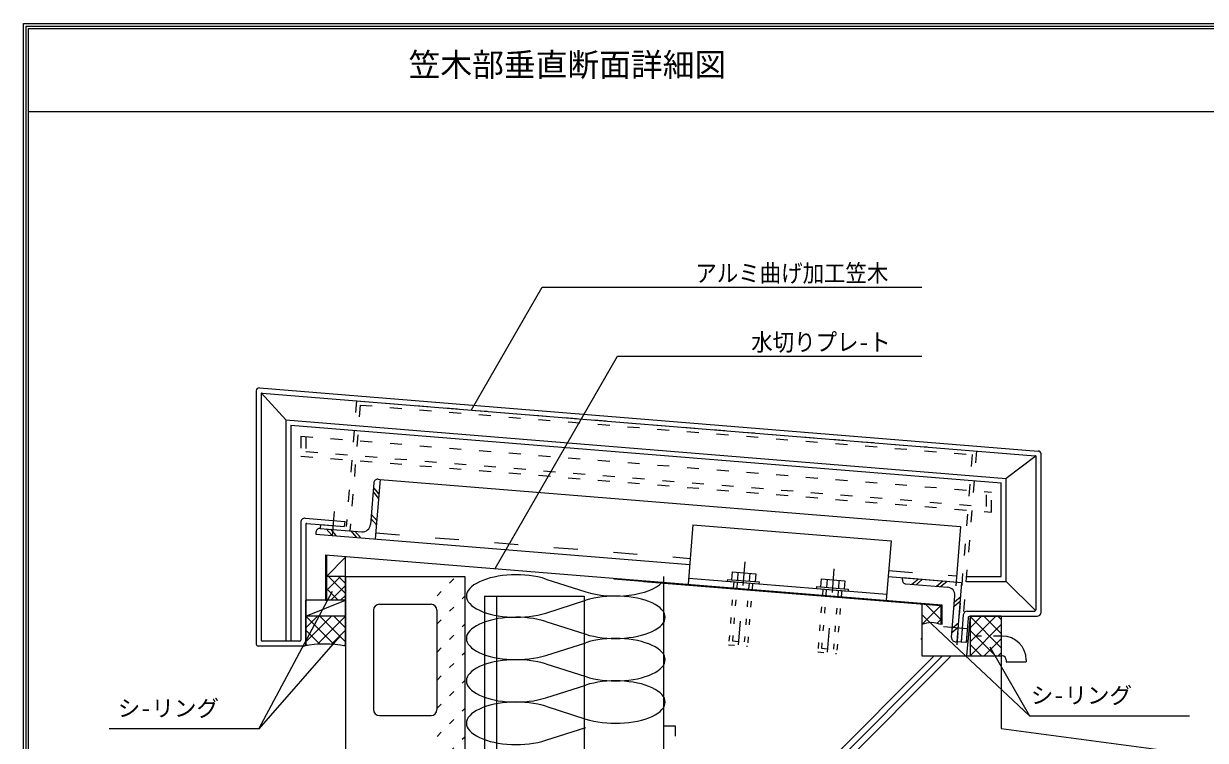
# Model space of a CAD drawing. Units: millimetres, scale not verified. Extents: x -1209 to 1209, y -852 to 852.
# Drawn here: x -1209 to -615, y 492 to 852 of the extents above; entities that cross this region are included whole.
import ezdxf
from ezdxf.enums import TextEntityAlignment as Align

# ---------------------------------------------------------------- set-up
doc = ezdxf.new("R2010")
doc.units = ezdxf.units.MM
doc.header["$LTSCALE"] = 3
for name, pattern in [('USER1', [3, 1, -2]), ('USER2', [5, 2, -3]), ('USER3', [10, 4, -6])]:
    doc.linetypes.add(name, pattern=pattern)
for name, color, linetype, lineweight in [('0-1_0-0WAKU', 7, 'Continuous', 18), ('0-2_0-1AL', 5, 'Continuous', 18), ('0-3_0-2SUNPO', 7, 'Continuous', 18), ('0-4_0-3STEEL', 6, 'Continuous', 18), ('0-5_0-4KANAMONO', 6, 'Continuous', 18), ('0-6_0-5FUKUSIZA', 3, 'Continuous', 18), ('0-8_0-7KUTAI', 6, 'Continuous', 18), ('0-A_0-ASIAGE', 4, 'Continuous', 18)]:
    doc.layers.add(name, color=color, linetype=linetype, lineweight=lineweight)
doc.styles.add('ＭＳ ゴシック', font='')
doc.styles.get('ＭＳ ゴシック').set_extended_font_data('MS Gothic')

msp = doc.modelspace()

# ---------------------------------------------------------------- linework, layer by layer
at = {"layer": '0-1_0-0WAKU'}
for p, q in [((-1209.414, 852.414), (1209.414, 852.414)), ((-1209.414, -852.414), (-1209.414, 852.414)), ((-1208.207, 851.207), (1208.207, 851.207)), ((-1208.207, -851.207), (-1208.207, 851.207)), ((-1207, 850), (1207, 850)), ((-1207, -850), (-1207, 850)), ((-1207, 808.159), (1207, 808.159))]:
    msp.add_line(p, q, dxfattribs=at)
at = {"layer": '0-2_0-1AL'}
for p, q in [((-1047.388, 574.356), (-987.388, 574.356)), ((-1047.388, 574.356), (-987.388, 574.356)), ((-1047.388, 574.356), (-1047.388, 74.356)), ((-987.388, 574.356), (-987.388, 74.356)), ((-1030.388, 560.358), (-1004.388, 560.358)), ((-1033.388, 557.358), (-1033.388, 507.358)), ((-1001.388, 557.358), (-1001.388, 507.358)), ((-1030.388, 504.358), (-1004.388, 504.358))]:
    msp.add_line(p, q, dxfattribs=at)
for centre, start, end in [((-1030.388, 557.358), 90, 180), ((-1004.388, 557.358), 0, 90), ((-1030.388, 507.358), 180, 270), ((-1004.388, 507.358), 270, 0)]:
    msp.add_arc(centre, 3, start, end, dxfattribs=at)
at = {"layer": '0-3_0-2SUNPO'}
for p, q in [((-984.074, 658.232), (-948.488, 719.869)), ((-948.488, 719.869), (-757.423, 719.869)), ((-972.159, 578.347), (-910.464, 685.207)), ((-910.464, 685.207), (-757.423, 685.207)), ((-1091.053, 497.677), (-1053.985, 567.03)), ((-754.843, 552.689), (-703.155, 504.173)), ((-1050.338, 544.395), (-1091.053, 497.677)), ((-723.193, 538.881), (-703.155, 504.173)), ((-703.155, 504.173), (-622.654, 504.173)), ((-1091.053, 497.677), (-1166.333, 497.677))]:
    msp.add_line(p, q, dxfattribs=at)
at = {"layer": '0-4_0-3STEEL'}
for p, q in [((-977.401, 564.357), (-977.401, 487.36)), ((-977.401, 564.357), (-927.4, 564.357)), ((-971.401, 564.357), (-971.401, 487.36)), ((-927.4, 564.357), (-927.4, 74.356))]:
    msp.add_line(p, q, dxfattribs=at)
at = {"layer": '0-5_0-4KANAMONO'}
for p, q in [((-716.873, 544.356), (-718.376, 544.356)), ((-714.873, 532.356), (-714.873, 531.356)), ((-714.873, 531.356), (-704.873, 531.356)), ((-704.873, 532.356), (-704.873, 531.356))]:
    msp.add_line(p, q, dxfattribs=at)
at = {"layer": '0-5_0-4KANAMONO', "linetype": 'USER1'}
msp.add_lwpolyline([(-718.376, 544.356), (-734.873, 544.356), (-734.873, 534.356), (-717.376, 534.356)], dxfattribs=at)
at = {"layer": '0-5_0-4KANAMONO'}
for radius in [12, 2]:
    msp.add_arc((-716.873, 532.356), radius, 0, 90, dxfattribs=at)
at = {"layer": '0-6_0-5FUKUSIZA'}
for p, q in [((-1047.376, 584.036), (-1057.047, 574.356)), ((-1047.376, 562.356), (-1047.376, 584.036)), ((-1047.376, 574.356), (-1057.047, 574.356)), ((-1057.047, 567.257), (-1049.944, 574.356)), ((-1055.875, 574.239), (-1047.388, 565.757)), ((-1047.447, 570.765), (-1051.036, 574.356)), ((-946.56, 573.034), (-926.56, 566.634)), ((-1051.077, 562.373), (-1057.047, 568.345)), ((-1047.388, 569.846), (-1054.877, 562.356)), ((-1067.376, 554.356), (-1047.376, 562.356)), ((-1067.376, 540.356), (-1067.376, 562.356)), ((-1047.376, 562.356), (-1067.376, 562.356)), ((-1049.909, 562.373), (-1047.447, 564.834)), ((-1047.376, 539.356), (-1047.376, 562.356)), ((-946.56, 555.968), (-926.56, 562.368)), ((-757.376, 550.155), (-747.776, 559.761)), ((-755.469, 560.385), (-747.776, 552.691)), ((-1067.376, 554.356), (-1053.167, 540.157)), ((-1054.516, 554.356), (-1067.376, 541.496)), ((-1061.586, 554.356), (-1067.376, 548.566)), ((-1047.376, 554.356), (-1067.376, 554.356)), ((-1047.446, 554.356), (-1061.568, 540.234)), ((-1060.316, 554.366), (-1047.376, 541.435)), ((-1053.246, 554.366), (-1047.376, 548.496)), ((-757.376, 555.222), (-753.265, 551.11)), ((-733.14, 554.356), (-734.873, 534.356)), ((-733.14, 541.426), (-720.219, 554.356)), ((-733.14, 548.496), (-727.28, 554.356)), ((-733.14, 554.356), (-733.14, 534.356)), ((-717.376, 554.356), (-733.14, 554.356)), ((-733.14, 554.287), (-717.376, 538.522)), ((-726.14, 554.356), (-717.376, 545.592)), ((-719.07, 554.356), (-717.376, 552.662)), ((-717.376, 554.356), (-717.376, 534.356)), ((-1067.376, 547.286), (-1060.389, 540.3)), ((-1047.376, 547.356), (-1054.479, 540.253)), ((-946.56, 551.701), (-926.56, 545.301)), ((-749.688, 550.778), (-747.776, 552.691)), ((-733.14, 534.356), (-717.376, 550.131)), ((-733.14, 547.217), (-720.28, 534.356)), ((-757.737, 542.723), (-757.376, 543.085)), ((-726.07, 534.356), (-717.376, 543.051)), ((-1067.384, 540.225), (-1066.796, 539.637)), ((-1047.376, 540.286), (-1048.161, 539.501)), ((-946.56, 534.634), (-926.56, 541.034)), ((-733.14, 540.147), (-727.35, 534.356)), ((-719, 534.356), (-717.376, 535.981)), ((-946.56, 530.368), (-926.56, 523.968)), ((-733.14, 534.356), (-717.376, 534.356)), ((-946.56, 513.302), (-926.56, 519.702)), ((-946.56, 509.036), (-926.56, 502.636)), ((-946.56, 491.969), (-926.56, 498.369))]:
    msp.add_line(p, q, dxfattribs=at)
at = {"layer": '0-6_0-5FUKUSIZA', "linetype": 'USER1'}
for p, q in [((-1001.376, 564.592), (-991.611, 574.356)), ((-1001.376, 550.45), (-987.376, 564.45)), ((-1001.376, 536.308), (-987.376, 550.308)), ((-1001.376, 522.166), (-987.376, 536.166)), ((-1001.376, 508.023), (-987.376, 522.023)), ((-1001.376, 493.881), (-987.376, 507.881)), ((-1001.376, 479.739), (-987.376, 493.739))]:
    msp.add_line(p, q, dxfattribs=at)
at = {"layer": '0-6_0-5FUKUSIZA'}
for centre, radius, start, end in [((-752.576, 539.11), 12.02, 66.46353, 113.53645), ((-1057.876, 484.732), 55.625, 79.11929, 100.88065)]:
    msp.add_arc(centre, radius, start, end, dxfattribs=at)
for centre, start_param, end_param in [((-961.56, 564.501), 4.0687591, 8.4974876), ((-911.56, 575.166), 0.9272903, 2.7738122), ((-911.56, 553.834), 0.9272903, 5.355895), ((-961.56, 543.168), 4.0687591, 8.4974876), ((-911.56, 532.501), 0.9272903, 5.355895), ((-961.56, 521.834), 4.0687591, 8.4974876), ((-911.56, 511.169), 0.9272903, 5.355895), ((-961.56, 500.502), 4.0687591, 8.4974876)]:
    msp.add_ellipse(centre, major_axis=(-25, 0), ratio=0.4266, start_param=start_param, end_param=end_param, dxfattribs=at)
at = {"layer": '0-8_0-7KUTAI', "color": 4}
for p, q in [((-912.376, 573.101), (-782.376, 562.565)), ((-887.376, 574.356), (-887.376, 74.356)), ((-757.376, 560.539), (-757.376, 534.356)), ((-887.376, 389.668), (-742.683, 534.356)), ((-887.376, 393.905), (-746.925, 534.356)), ((-887.376, 398.147), (-751.167, 534.356)), ((-757.376, 534.356), (-717.376, 534.356)), ((-717.376, 534.356), (-717.376, 497.935)), ((-717.376, 497.935), (-624.316, 485.525))]:
    msp.add_line(p, q, dxfattribs=at)
at = {"layer": '0-8_0-7KUTAI', "color": 7, "linetype": 'USER2'}
msp.add_lwpolyline([(-881.4, 434.039), (-881.4, 499.039), (-887.4, 499.039), (-887.4, 434.039)], close=True, dxfattribs=at)
at = {"layer": '0-A_0-ASIAGE'}
for p, q in [((-1092.376, 667.722), (-1092.376, 540.356)), ((-1090.748, 669.217), (-698.754, 637.449)), ((-1089.876, 666.633), (-1077.376, 653.084)), ((-1089.876, 666.096), (-1089.876, 542.356)), ((-1089.335, 666.594), (-700.335, 635.069)), ((-1077.376, 653.084), (-1077.376, 541.856)), ((-1077.376, 653.084), (-714.876, 623.706)), ((-1074.876, 650.373), (-717.376, 621.4)), ((-1074.876, 650.373), (-1074.876, 541.856)), ((-699.876, 635.035), (-714.876, 623.706)), ((-699.876, 557.856), (-699.876, 634.57)), ((-697.376, 556.356), (-697.376, 635.954)), ((-1033.202, 621.419), (-1034.899, 600.488)), ((-1033.401, 618.963), (-1030.653, 615.731)), ((-1030.051, 623.17), (-1032.474, 593.268)), ((-1031.047, 623.251), (-1030.051, 623.17)), ((-1030.051, 623.17), (-737.929, 599.496)), ((-717.376, 574.356), (-717.376, 621.4)), ((-714.876, 571.856), (-714.876, 623.706)), ((-1033.573, 616.849), (-1030.825, 613.616)), ((-1069.876, 601.655), (-1069.876, 542.356)), ((-1066.835, 601.069), (-1048.018, 599.544)), ((-1034.648, 603.583), (-1031.9, 600.35)), ((-1034.476, 605.697), (-1031.729, 602.465)), ((-1067.376, 600.571), (-1067.376, 540.356)), ((-1062.295, 596.688), (-1062.376, 595.691)), ((-1062.376, 595.691), (-874.164, 580.438)), ((-1060.14, 598.52), (-1039.209, 596.824)), ((-1057.138, 598.277), (-1054.39, 595.044)), ((-1055.024, 598.106), (-1052.276, 594.873)), ((-1044.82, 597.279), (-1042.072, 594.046)), ((-1042.705, 597.107), (-1039.958, 593.875)), ((-872.56, 600.386), (-874.965, 570.483)), ((-737.929, 599.496), (-740.352, 569.594)), ((-1057.446, 585.259), (-747.376, 560.13)), ((-1057.446, 585.259), (-1057.446, 562.356)), ((-1057.047, 584.826), (-1057.047, 562.356)), ((-897.376, 571.885), (-747.776, 559.761)), ((-874.724, 573.476), (-775.051, 565.398)), ((-852.891, 576.723), (-853.214, 572.736)), ((-853.214, 572.736), (-841.254, 571.768)), ((-852.891, 576.723), (-840.931, 575.754)), ((-849.902, 576.481), (-850.225, 572.494)), ((-843.921, 575.997), (-844.243, 572.01)), ((-840.931, 575.754), (-841.254, 571.768)), ((-808.038, 573.088), (-808.361, 569.101)), ((-808.038, 573.088), (-796.078, 572.119)), ((-805.049, 572.846), (-805.372, 568.859)), ((-799.068, 572.362), (-799.39, 568.375)), ((-796.078, 572.119), (-796.401, 568.133)), ((-774.329, 574.373), (-737.199, 571.364)), ((-767.182, 572.791), (-767.101, 573.788)), ((-767.101, 573.788), (-737.199, 571.364)), ((-762.348, 570.393), (-759.116, 573.14)), ((-760.234, 570.221), (-757.001, 572.969)), ((-750.03, 569.394), (-746.797, 572.142)), ((-747.915, 569.223), (-744.683, 571.971)), ((-739.622, 541.462), (-737.199, 571.364)), ((-734.95, 574.356), (-717.376, 574.356)), ((-734.95, 571.856), (-714.876, 571.856)), ((-714.876, 571.856), (-700.168, 557.149)), ((-808.361, 569.101), (-796.401, 568.133)), ((-765.35, 570.636), (-744.418, 568.939)), ((-747.776, 559.761), (-747.776, 550.13)), ((-747.376, 560.13), (-747.376, 550.13)), ((-742.451, 543.698), (-740.755, 564.629)), ((-741.177, 559.42), (-737.944, 562.168)), ((-741.006, 561.534), (-737.773, 564.282)), ((-736.517, 555.018), (-737.629, 541.301)), ((-734.137, 553.437), (-735.137, 541.099)), ((-734.524, 556.856), (-700.876, 556.856)), ((-733.14, 554.356), (-699.376, 554.356)), ((-747.376, 552.156), (-747.776, 552.156)), ((-742.252, 546.154), (-739.019, 548.902)), ((-742.081, 548.268), (-738.848, 551.016)), ((-1070.376, 541.856), (-1089.376, 541.856)), ((-740.619, 541.543), (-739.622, 541.462)), ((-735.137, 541.099), (-737.629, 541.301)), ((-1068.376, 539.356), (-1091.376, 539.356))]:
    msp.add_line(p, q, dxfattribs=at)
at = {"layer": '0-A_0-ASIAGE', "linetype": 'USER2'}
for p, q in [((-1041.892, 662.749), (-1047.021, 599.464)), ((-1040.06, 660.594), (-1045.189, 597.309)), ((-1041.892, 662.749), (-754.673, 639.472)), ((-1040.06, 660.594), (-731.991, 635.628)), ((-1069.876, 644.952), (-722.376, 616.789)), ((-1069.876, 644.952), (-1069.876, 634.919)), ((-1067.376, 644.749), (-1067.376, 637.224)), ((-1067.376, 637.224), (-724.876, 609.467)), ((-729.834, 637.479), (-737.79, 539.307)), ((-1069.876, 634.919), (-722.376, 606.756)), ((-731.989, 635.647), (-739.784, 539.469)), ((-724.876, 609.467), (-724.876, 616.992)), ((-722.376, 606.756), (-722.376, 616.789)), ((-1059.978, 600.514), (-1060.14, 598.52)), ((-1060.14, 598.52), (-1045.189, 597.309)), ((-1059.978, 600.514), (-1047.021, 599.464))]:
    msp.add_line(p, q, dxfattribs=at)
at = {"layer": '0-A_0-ASIAGE', "linetype": 'USER3'}
for p, q in [((-1053.149, 606.975), (-1054.48, 590.546)), ((-1032.232, 596.258), (-873.924, 583.429)), ((-846.467, 581.791), (-850.193, 535.466)), ((-801.612, 578.184), (-805.338, 531.858)), ((-774.089, 577.364), (-739.947, 574.597)), ((-746.438, 549.124), (-730.009, 547.792)), ((-737.629, 541.301), (-739.622, 541.462))]:
    msp.add_line(p, q, dxfattribs=at)
at = {"layer": '0-A_0-ASIAGE', "color": 3}
for p, q in [((-1057.047, 574.373), (-1057.047, 562.373)), ((-1057.446, 562.356), (-1057.047, 562.356))]:
    msp.add_line(p, q, dxfattribs=at)
at = {"layer": '0-A_0-ASIAGE', "linetype": 'USER1'}
for p, q in [((-852.05, 571.637), (-854.605, 540.041)), ((-850.306, 571.496), (-852.702, 541.893)), ((-844.324, 571.013), (-846.72, 541.409)), ((-842.578, 570.872), (-845.137, 539.275)), ((-807.197, 568.002), (-809.752, 536.406)), ((-805.453, 567.861), (-807.849, 538.258)), ((-799.471, 567.378), (-801.867, 537.774)), ((-797.725, 567.237), (-800.284, 535.64)), ((-852.702, 541.893), (-846.72, 541.409)), ((-854.605, 540.041), (-845.137, 539.275)), ((-809.752, 536.406), (-800.284, 535.64)), ((-807.849, 538.258), (-801.867, 537.774))]:
    msp.add_line(p, q, dxfattribs=at)
at = {"layer": '0-A_0-ASIAGE'}
for points in [[(-1067.714, 603.649), (-1047.816, 602.036), (-1048.018, 599.544)], [(-872.56, 600.389), (-772.886, 592.311), (-775.291, 562.411)], [(-855.208, 572.898), (-855.289, 571.901), (-839.34, 570.608)], [(-855.208, 572.898), (-839.26, 571.606), (-839.34, 570.608)], [(-810.355, 569.263), (-810.436, 568.266), (-794.487, 566.973)], [(-810.355, 569.263), (-794.407, 567.971), (-794.487, 566.973)]]:
    msp.add_lwpolyline(points, dxfattribs=at)
for centre, radius, start, end in [((-1090.876, 667.722), 1.5, 85.10091, 180), ((-1089.376, 666.096), 0.5, 85.3667, 179.99998), ((-698.876, 635.954), 1.5, 0, 85.36671), ((-700.376, 634.57), 0.5, 0, 85.36671), ((-1031.209, 621.257), 2, 85.3667, 175.3667), ((-1067.876, 601.655), 2, 85.3667, 179.99998), ((-1066.876, 600.571), 0.5, 85.3667, 179.99998), ((-1060.301, 596.527), 2, 85.3667, 175.3667), ((-1038.886, 600.811), 4, 265.3667, 355.3667), ((-765.188, 572.629), 2, 175.36668, 265.3667), ((-744.742, 564.952), 4, 355.3667, 85.3667), ((-734.524, 554.856), 2, 90, 175.3667), ((-733.14, 553.356), 1, 90, 175.3667), ((-700.876, 557.856), 1, 270, 0), ((-699.376, 556.356), 2, 270, 0), ((-1089.376, 542.356), 0.5, 180, 270), ((-1070.376, 542.356), 0.5, 270, 0), ((-740.458, 543.537), 2, 175.36668, 265.3667), ((-1091.376, 540.356), 1, 180, 270), ((-1068.376, 540.356), 1, 269.52871, 0)]:
    msp.add_arc(centre, radius, start, end, dxfattribs=at)

# ---------------------------------------------------------------- texts
at = {"layer": '0-1_0-0WAKU', "style": 'ＭＳ ゴシック'}
msp.add_text('笠木部垂直断面詳細図', height=11.72, dxfattribs=at).set_placement((-1015.7, 822.385), align=Align.BOTTOM_LEFT)
at = {"layer": '0-3_0-2SUNPO', "style": 'ＭＳ ゴシック', "width": 0.9}
for s, p in [('アルミ曲げ加工笠木', (-871.35, 719.869)), ('水切りプレ-ト', (-843.228, 685.206))]:
    msp.add_text(s, height=8.791, dxfattribs=at).set_placement(p, align=Align.BOTTOM_LEFT)
at = {"layer": '0-3_0-2SUNPO', "style": 'ＭＳ ゴシック'}
for p in [(-702.534, 507.919), (-1162.05, 501.423)]:
    msp.add_text('シ-リング', height=8.303, dxfattribs=at).set_placement(p, align=Align.BOTTOM_LEFT)

doc.saveas('drawing.dxf')
